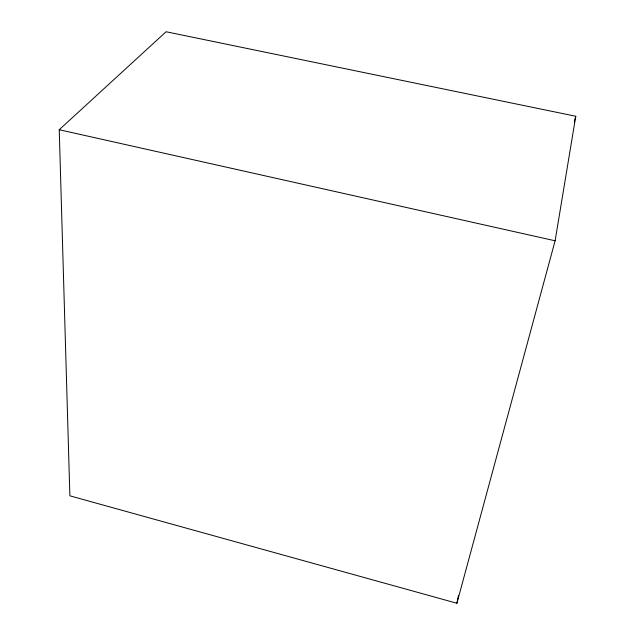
<?xml version="1.0" encoding="UTF-8"?>
<svg xmlns="http://www.w3.org/2000/svg" width="635" height="635" viewBox="0 0 635 635"><rect width="100%" height="100%" fill="white"/><g stroke="black" fill="none" stroke-linecap="round" stroke-linejoin="round"><path stroke-width="0.95" d="M555.109 240.792L575.77 116.253L166.084 31.75L59.23 129.73L69.874 495.824L456.898 603.25L555.109 240.792L59.23 129.73M456.898 603.25L458.478 595.487M574.254 122.007L575.77 116.253"/></g></svg>
